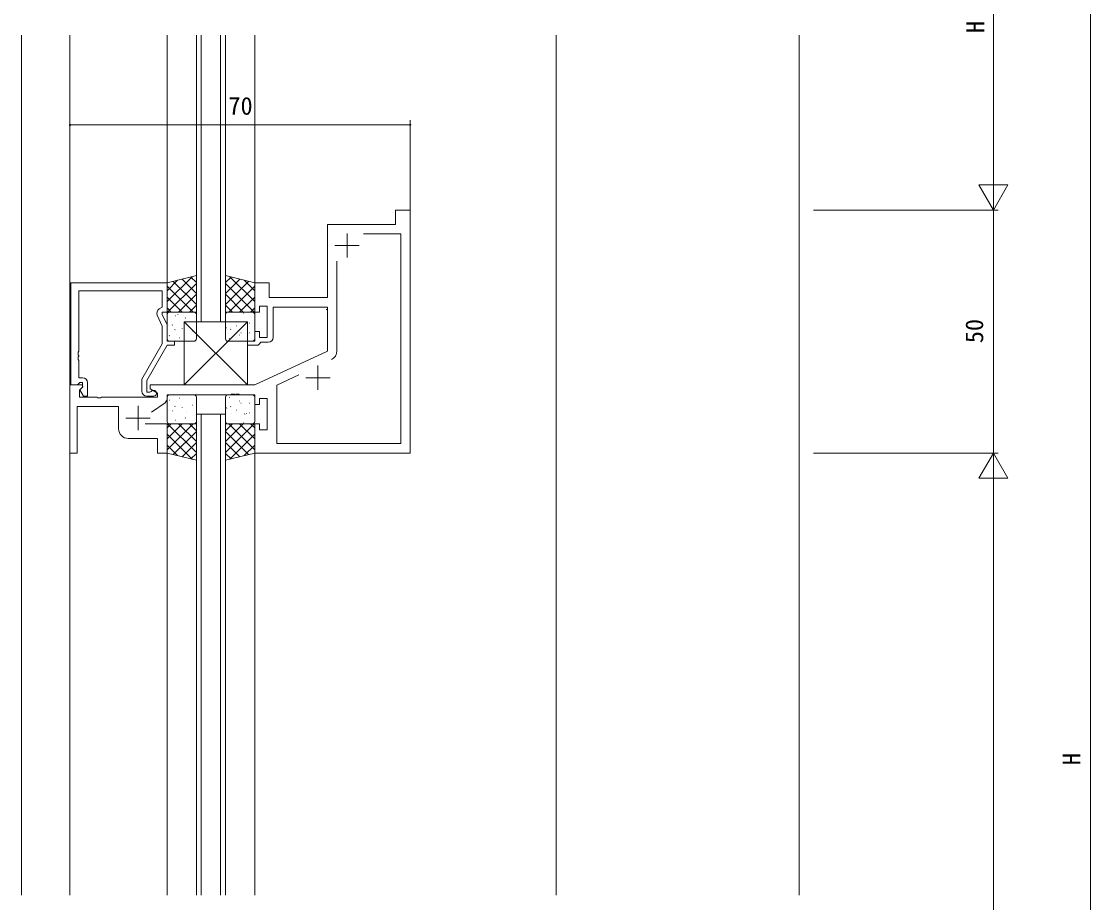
# Model space of a CAD drawing. Units: millimetres, scale not verified. Extents: x -594 to 539, y -420 to 386.
# Drawn here: x -442.6 to -222.6, y -2.3 to 179 of the extents above; entities that cross this region are included whole.
import ezdxf
from ezdxf.enums import TextEntityAlignment as Align

# ---------------------------------------------------------------- set-up
doc = ezdxf.new("R2010")
doc.units = ezdxf.units.MM
doc.header["$LTSCALE"] = 2
for name, color, linetype, lineweight in [('0-3_YKK_12', 2, 'Continuous', 9), ('0-4_YSS_K', 3, 'Continuous', 9), ('0-5_YKK_D', 6, 'Continuous', 9), ('0-6_YKK_13', 4, 'Continuous', 9), ('0-7_YKK_11', 7, 'Continuous', 9)]:
    doc.layers.add(name, color=color, linetype=linetype, lineweight=lineweight)
doc.styles.add('ＭＳ ゴシック', font='')
doc.styles.get('ＭＳ ゴシック').set_extended_font_data('MS Gothic')

msp = doc.modelspace()

# ---------------------------------------------------------------- linework, layer by layer
at = {"layer": '0-3_YKK_12'}
for p, q in [((-432.648, 176.162), (-432.648, -0.838)), ((-412.648, 114.962), (-412.648, 176.162)), ((-406.648, 117.162), (-406.648, 176.162)), ((-405.648, 117.162), (-405.648, 176.162)), ((-401.648, 117.162), (-401.648, 176.162)), ((-400.648, 117.162), (-400.648, 176.162)), ((-394.648, 114.962), (-394.648, 176.162)), ((-332.648, 176.162), (-332.648, 96.664)), ((-332.648, 176.162), (-332.648, -0.838)), ((-379.648, 119.662), (-379.948, 119.662)), ((-400.648, 117.162), (-406.648, 117.162)), ((-406.648, 98.162), (-406.648, -0.838)), ((-406.648, 98.162), (-400.648, 98.162)), ((-405.648, 98.162), (-405.648, -0.838)), ((-401.648, 98.162), (-401.648, -0.838)), ((-400.648, 98.162), (-400.648, -0.838)), ((-412.648, 90.162), (-412.648, -0.838)), ((-394.648, 90.162), (-394.648, -0.838))]:
    msp.add_line(p, q, dxfattribs=at)
at = {"layer": '0-4_YSS_K'}
for p, q in [((-442.648, 176.162), (-442.648, -0.838)), ((-282.648, 176.162), (-282.648, -0.838))]:
    msp.add_line(p, q, dxfattribs=at)
at = {"layer": '0-5_YKK_D'}
for p, q in [((-242.648, 146.162), (-242.648, 211.662)), ((-222.648, -155.338), (-222.648, 210.662)), ((-432.648, 139.662), (-432.648, 158.662)), ((-362.648, 139.662), (-362.648, 158.662)), ((-362.648, 157.662), (-432.648, 157.662)), ((-242.648, 140.162), (-242.648, 150.554)), ((-242.648, 140.162), (-245.648, 145.358)), ((-239.648, 145.358), (-245.648, 145.358)), ((-242.648, 140.162), (-239.648, 145.358)), ((-279.648, 140.162), (-241.648, 140.162)), ((-279.648, 140.162), (-241.648, 140.162)), ((-242.648, 140.162), (-242.648, 90.162)), ((-279.648, 90.162), (-241.648, 90.162)), ((-279.648, 90.162), (-241.648, 90.162)), ((-242.648, 90.162), (-245.648, 84.966)), ((-242.648, 90.162), (-239.648, 84.966)), ((-242.648, 90.162), (-242.648, 79.769)), ((-245.648, 84.966), (-239.648, 84.966)), ((-242.648, 84.162), (-242.648, -156.338))]:
    msp.add_line(p, q, dxfattribs=at)
for centre, start, end in [((-432.648, 157.662), 0, 180), ((-432.648, 157.662), 180, 0), ((-362.648, 157.662), 0, 180), ((-362.648, 157.662), 180, 0)]:
    msp.add_arc(centre, 0.106, start, end, dxfattribs=at)
at = {"layer": '0-6_YKK_13'}
for p, q in [((-407.511, 126.446), (-412.648, 121.309)), ((-410.504, 125.698), (-412.648, 123.554)), ((-411.385, 125.478), (-406.648, 120.741)), ((-409.589, 125.927), (-406.648, 122.986)), ((-407.793, 126.376), (-406.648, 125.231)), ((-399.504, 126.376), (-400.648, 125.231)), ((-397.708, 125.927), (-400.648, 122.986)), ((-395.912, 125.478), (-400.648, 120.741)), ((-399.786, 126.446), (-394.648, 121.309)), ((-396.792, 125.698), (-394.648, 123.554)), ((-412.648, 124.496), (-407.314, 119.162)), ((-406.648, 125.064), (-412.55, 119.162)), ((-400.648, 125.064), (-394.747, 119.162)), ((-394.648, 124.496), (-399.983, 119.162)), ((-412.648, 122.251), (-409.559, 119.162)), ((-406.648, 122.818), (-410.305, 119.162)), ((-400.648, 122.818), (-396.992, 119.162)), ((-394.648, 122.251), (-397.738, 119.162)), ((-412.648, 120.006), (-411.804, 119.162)), ((-412.148, 119.162), (-407.148, 119.162)), ((-406.648, 120.573), (-408.06, 119.162)), ((-400.648, 120.573), (-399.237, 119.162)), ((-400.148, 119.162), (-395.148, 119.162)), ((-397.621, 119.067), (-397.615, 119.06)), ((-396.937, 118.973), (-396.893, 118.949)), ((-394.648, 120.006), (-395.493, 119.162)), ((-412.648, 113.662), (-412.648, 118.662)), ((-411.016, 118.372), (-410.972, 118.396)), ((-410.488, 118.694), (-410.482, 118.701)), ((-396.148, 117.162), (-409.148, 104.162)), ((-396.148, 104.162), (-409.148, 117.162)), ((-408.939, 117.939), (-408.895, 117.963)), ((-408.702, 116.674), (-408.696, 116.681)), ((-406.914, 117.205), (-406.87, 117.229)), ((-406.648, 118.662), (-406.648, 113.662)), ((-400.648, 113.662), (-400.648, 118.662)), ((-399.441, 117.084), (-399.434, 117.077)), ((-399.014, 118.541), (-398.97, 118.517)), ((-396.723, 117.195), (-396.676, 117.106)), ((-396.346, 117.084), (-396.302, 117.06)), ((-395.68, 116.899), (-395.673, 116.892)), ((-394.648, 118.662), (-394.648, 113.662)), ((-412.463, 116.489), (-412.457, 116.497)), ((-411.607, 116.482), (-411.563, 116.506)), ((-411.05, 115.496), (-411.003, 115.584)), ((-410.644, 114.507), (-410.637, 114.514)), ((-409.582, 115.748), (-409.538, 115.772)), ((-407.506, 115.315), (-407.462, 115.339)), ((-406.65, 114.952), (-406.648, 114.953)), ((-400.447, 115.917), (-400.403, 115.893)), ((-399.612, 115.67), (-399.566, 115.582)), ((-398.371, 116.349), (-398.327, 116.325)), ((-397.779, 114.46), (-397.736, 114.436)), ((-397.466, 114.879), (-397.459, 114.872)), ((-395.703, 114.892), (-395.659, 114.868)), ((-412.25, 114.29), (-412.206, 114.314)), ((-407.148, 113.162), (-412.148, 113.162)), ((-410.173, 113.858), (-410.13, 113.882)), ((-395.148, 113.162), (-400.148, 113.162)), ((-399.804, 113.725), (-399.76, 113.701)), ((-412.648, 101.662), (-412.648, 96.662)), ((-412.648, 101.662), (-412.648, 96.662)), ((-407.148, 102.162), (-412.148, 102.162)), ((-407.148, 102.162), (-412.148, 102.162)), ((-410.173, 101.466), (-410.13, 101.442)), ((-410.173, 101.466), (-410.13, 101.442)), ((-406.648, 96.662), (-406.648, 101.662)), ((-406.648, 96.662), (-406.648, 101.662)), ((-400.648, 101.662), (-400.648, 96.662)), ((-400.648, 101.662), (-400.648, 96.662)), ((-395.148, 102.162), (-400.148, 102.162)), ((-395.148, 102.162), (-400.148, 102.162)), ((-399.804, 101.598), (-399.76, 101.622)), ((-399.804, 101.598), (-399.76, 101.622)), ((-394.648, 96.662), (-394.648, 101.662)), ((-394.648, 96.662), (-394.648, 101.662)), ((-412.25, 101.033), (-412.206, 101.009)), ((-412.25, 101.033), (-412.206, 101.009)), ((-411.05, 99.828), (-411.003, 99.739)), ((-411.05, 99.828), (-411.003, 99.739)), ((-410.644, 100.817), (-410.637, 100.809)), ((-410.644, 100.817), (-410.637, 100.809)), ((-409.582, 99.576), (-409.538, 99.552)), ((-409.582, 99.576), (-409.538, 99.552)), ((-407.506, 100.008), (-407.462, 99.984)), ((-407.506, 100.008), (-407.462, 99.984)), ((-406.65, 100.371), (-406.648, 100.37)), ((-406.65, 100.371), (-406.648, 100.37)), ((-400.447, 99.406), (-400.403, 99.43)), ((-400.447, 99.406), (-400.403, 99.43)), ((-399.612, 99.653), (-399.566, 99.742)), ((-399.612, 99.653), (-399.566, 99.742)), ((-397.779, 100.864), (-397.736, 100.888)), ((-397.779, 100.864), (-397.736, 100.888)), ((-397.466, 100.444), (-397.459, 100.451)), ((-397.466, 100.444), (-397.459, 100.451)), ((-395.703, 100.431), (-395.659, 100.455)), ((-395.703, 100.431), (-395.659, 100.455)), ((-412.463, 98.834), (-412.457, 98.827)), ((-412.463, 98.834), (-412.457, 98.827)), ((-411.607, 98.842), (-411.563, 98.818)), ((-411.607, 98.842), (-411.563, 98.818)), ((-411.016, 96.952), (-410.972, 96.928)), ((-411.016, 96.952), (-410.972, 96.928)), ((-408.939, 97.384), (-408.895, 97.36)), ((-408.939, 97.384), (-408.895, 97.36)), ((-408.702, 98.649), (-408.696, 98.642)), ((-408.702, 98.649), (-408.696, 98.642)), ((-406.914, 98.118), (-406.87, 98.094)), ((-406.914, 98.118), (-406.87, 98.094)), ((-399.441, 98.239), (-399.434, 98.247)), ((-399.441, 98.239), (-399.434, 98.247)), ((-399.014, 96.782), (-398.97, 96.806)), ((-399.014, 96.782), (-398.97, 96.806)), ((-398.371, 98.974), (-398.327, 98.998)), ((-398.371, 98.974), (-398.327, 98.998)), ((-396.723, 98.129), (-396.676, 98.217)), ((-396.723, 98.129), (-396.676, 98.217)), ((-396.346, 98.24), (-396.302, 98.264)), ((-396.346, 98.24), (-396.302, 98.264)), ((-395.68, 98.424), (-395.673, 98.432)), ((-395.68, 98.424), (-395.673, 98.432)), ((-412.648, 90.827), (-407.314, 96.162)), ((-412.648, 93.072), (-409.559, 96.162)), ((-412.648, 95.317), (-411.804, 96.162)), ((-412.648, 90.827), (-407.314, 96.162)), ((-412.648, 93.072), (-409.559, 96.162)), ((-412.648, 95.317), (-411.804, 96.162)), ((-406.648, 90.26), (-412.55, 96.162)), ((-406.648, 90.26), (-412.55, 96.162)), ((-412.148, 96.162), (-407.148, 96.162)), ((-412.148, 96.162), (-407.148, 96.162)), ((-410.488, 96.629), (-410.482, 96.622)), ((-410.488, 96.629), (-410.482, 96.622)), ((-406.648, 92.505), (-410.305, 96.162)), ((-406.648, 92.505), (-410.305, 96.162)), ((-406.648, 94.75), (-408.06, 96.162)), ((-406.648, 94.75), (-408.06, 96.162)), ((-400.648, 90.26), (-394.747, 96.162)), ((-400.648, 92.505), (-396.992, 96.162)), ((-400.648, 94.75), (-399.237, 96.162)), ((-400.648, 90.26), (-394.747, 96.162)), ((-400.648, 92.505), (-396.992, 96.162)), ((-400.648, 94.75), (-399.237, 96.162)), ((-400.148, 96.162), (-395.148, 96.162)), ((-400.148, 96.162), (-395.148, 96.162)), ((-394.648, 90.827), (-399.983, 96.162)), ((-394.648, 90.827), (-399.983, 96.162)), ((-394.648, 93.072), (-397.738, 96.162)), ((-394.648, 93.072), (-397.738, 96.162)), ((-397.621, 96.257), (-397.615, 96.264)), ((-397.621, 96.257), (-397.615, 96.264)), ((-396.937, 96.35), (-396.893, 96.374)), ((-396.937, 96.35), (-396.893, 96.374)), ((-394.648, 95.317), (-395.493, 96.162)), ((-394.648, 95.317), (-395.493, 96.162)), ((-407.511, 88.877), (-412.648, 94.015)), ((-407.511, 88.877), (-412.648, 94.015)), ((-411.385, 89.846), (-406.648, 94.582)), ((-411.385, 89.846), (-406.648, 94.582)), ((-395.912, 89.846), (-400.648, 94.582)), ((-395.912, 89.846), (-400.648, 94.582)), ((-399.786, 88.877), (-394.648, 94.015)), ((-399.786, 88.877), (-394.648, 94.015)), ((-410.504, 89.626), (-412.648, 91.77)), ((-410.504, 89.626), (-412.648, 91.77)), ((-409.589, 89.397), (-406.648, 92.337)), ((-409.589, 89.397), (-406.648, 92.337)), ((-397.708, 89.397), (-400.648, 92.337)), ((-397.708, 89.397), (-400.648, 92.337)), ((-396.792, 89.626), (-394.648, 91.77)), ((-396.792, 89.626), (-394.648, 91.77)), ((-407.793, 88.948), (-406.648, 90.092)), ((-407.793, 88.948), (-406.648, 90.092)), ((-399.504, 88.948), (-400.648, 90.092)), ((-399.504, 88.948), (-400.648, 90.092))]:
    msp.add_line(p, q, dxfattribs=at)
for points in [[(-406.648, 126.662), (-412.648, 125.162), (-412.648, 119.162), (-406.648, 119.162)], [(-400.648, 126.662), (-394.648, 125.162), (-394.648, 119.162), (-400.648, 119.162)], [(-409.148, 104.162), (-396.148, 104.162), (-396.148, 117.162), (-409.148, 117.162)], [(-406.648, 88.662), (-412.648, 90.162), (-412.648, 96.162), (-406.648, 96.162)], [(-406.648, 88.662), (-412.648, 90.162), (-412.648, 96.162), (-406.648, 96.162)], [(-400.648, 88.662), (-394.648, 90.162), (-394.648, 96.162), (-400.648, 96.162)], [(-400.648, 88.662), (-394.648, 90.162), (-394.648, 96.162), (-400.648, 96.162)]]:
    msp.add_lwpolyline(points, close=True, dxfattribs=at)
for centre, start, end in [((-412.148, 118.662), 90, 180), ((-407.148, 118.662), 0, 90), ((-400.148, 118.662), 90, 180), ((-395.148, 118.662), 0, 90), ((-412.148, 113.662), 180, 270), ((-407.148, 113.662), 270, 0), ((-400.148, 113.662), 180, 270), ((-395.148, 113.662), 270, 0), ((-412.148, 101.662), 90, 180), ((-412.148, 101.662), 90, 180), ((-407.148, 101.662), 0, 90), ((-407.148, 101.662), 0, 90), ((-400.148, 101.662), 90, 180), ((-400.148, 101.662), 90, 180), ((-395.148, 101.662), 0, 90), ((-395.148, 101.662), 0, 90), ((-412.148, 96.662), 180, 270), ((-412.148, 96.662), 180, 270), ((-407.148, 96.662), 270, 0), ((-407.148, 96.662), 270, 0), ((-400.148, 96.662), 180, 270), ((-400.148, 96.662), 180, 270), ((-395.148, 96.662), 270, 0), ((-395.148, 96.662), 270, 0)]:
    msp.add_arc(centre, 0.5, start, end, dxfattribs=at)
at = {"layer": '0-7_YKK_11'}
for p, q in [((-375.648, 135.362), (-375.648, 130.362)), ((-372.235, 135.232), (-364.578, 135.232)), ((-378.148, 132.862), (-373.148, 132.862)), ((-377.718, 111.201), (-377.718, 129.622)), ((-381.648, 108.162), (-381.648, 103.162)), ((-384.148, 105.662), (-379.148, 105.662)), ((-415.448, 101.862), (-416.848, 101.862)), ((-418.648, 99.862), (-418.648, 94.862)), ((-413.075, 100.524), (-415.871, 98.566)), ((-421.148, 97.362), (-416.148, 97.362))]:
    msp.add_line(p, q, dxfattribs=at)
for points in [[(-391.848, 112.962), (-393.348, 112.962), (-393.648, 112.662), (-393.948, 112.362), (-396.148, 112.362), (-396.148, 113.162), (-394.648, 113.162), (-394.648, 115.162), (-393.648, 115.162), (-393.648, 113.962), (-392.048, 113.962), (-392.048, 120.362), (-393.648, 120.362), (-393.648, 119.162), (-394.648, 119.162), (-394.648, 125.162), (-391.648, 125.162), (-391.648, 122.162), (-379.648, 122.162), (-379.648, 137.162), (-365.648, 137.162), (-365.648, 140.162), (-362.648, 140.162), (-362.648, 90.162), (-394.648, 90.162), (-394.648, 96.162), (-393.648, 96.162), (-393.648, 94.962), (-392.048, 94.962), (-392.048, 101.362), (-393.648, 101.362), (-393.648, 100.162), (-394.648, 100.162), (-394.648, 102.162), (-397.69, 102.162), (-397.873, 102.282), (-398.423, 102.282), (-398.607, 102.162), (-398.69, 102.162), (-398.873, 102.282)], [(-372.235, 135.232), (-364.578, 135.232), (-364.578, 92.092), (-390.118, 92.092), (-390.118, 104.145), (-385.556, 106.272)], [(-432.448, 104.162), (-432.448, 125.162), (-412.648, 125.162), (-412.648, 119.162), (-413.648, 119.162), (-413.648, 118.662), (-412.648, 116.517), (-412.648, 113.162), (-411.148, 113.162), (-411.148, 112.362), (-412.648, 112.362), (-416.848, 105.087), (-416.848, 102.662), (-416.197, 102.662), (-415.947, 102.795)], [(-414.275, 119.8), (-413.648, 120.162), (-413.648, 123.532), (-430.818, 123.532), (-430.818, 111.12), (-430.938, 110.937), (-430.938, 110.387), (-430.818, 110.203), (-430.818, 110.12), (-430.938, 109.937), (-430.938, 109.387), (-430.818, 109.203), (-430.818, 105.662), (-430.048, 105.662)], [(-422.648, 95.162), (-422.648, 99.732), (-431.148, 99.732), (-431.148, 90.162), (-432.648, 90.162), (-432.648, 104.162), (-430.173, 104.162), (-430.012, 103.774), (-430.718, 103.067), (-430.718, 101.662), (-427.107, 101.662), (-426.923, 101.542), (-426.373, 101.542), (-426.19, 101.662), (-414.648, 101.662), (-414.648, 102.496), (-416.148, 103.362), (-416.148, 104.162), (-394.648, 104.162), (-379.648, 111.156), (-379.648, 120.162), (-390.848, 120.162), (-390.848, 113.962)], [(-417.848, 102.862), (-417.848, 105.355), (-413.648, 112.63), (-413.648, 116.295), (-414.682, 118.511)], [(-429.048, 104.662), (-429.048, 101.862), (-429.872, 101.862), (-430.622, 103.162), (-430.048, 103.735), (-430.048, 104.662), (-430.618, 104.662), (-430.818, 104.462), (-431.118, 104.162), (-432.448, 104.162)], [(-398.873, 102.282), (-399.423, 102.282), (-399.607, 102.162), (-412.648, 102.162), (-412.648, 101.343)], [(-417.179, 96.162), (-412.648, 96.162), (-412.648, 90.162), (-414.648, 90.162), (-414.648, 93.162), (-420.648, 93.162)]]:
    msp.add_lwpolyline(points, dxfattribs=at)
for centre, radius, start, end in [((-413.775, 118.934), 1, 120.00002, 205.00002), ((-391.848, 113.962), 1, 270, 359.99998), ((-379.718, 111.201), 2, 295.00002, 0.00002), ((-430.048, 104.662), 1, 0, 89.99998), ((-416.848, 102.862), 1, 180, 269.99998), ((-415.448, 102.462), 0.6, 270.00002, 146.25102), ((-413.648, 101.343), 1, 304.99997, 359.99997), ((-420.648, 95.162), 2, 180, 269.99998)]:
    msp.add_arc(centre, radius, start, end, dxfattribs=at)

# ---------------------------------------------------------------- texts
at = {"layer": '0-5_YKK_D', "color": 4, "style": 'ＭＳ ゴシック'}
for s, p in [('H', (-243.448, 176.587)), ('50', (-243.648, 112.762)), ('H', (-223.648, 25.937))]:
    msp.add_text(s, height=3.666, rotation=90, dxfattribs=at).set_placement(p, align=Align.BOTTOM_LEFT)
msp.add_text('70', height=3.666, dxfattribs=at).set_placement((-400.048, 158.662), align=Align.BOTTOM_LEFT)

doc.saveas('drawing.dxf')
